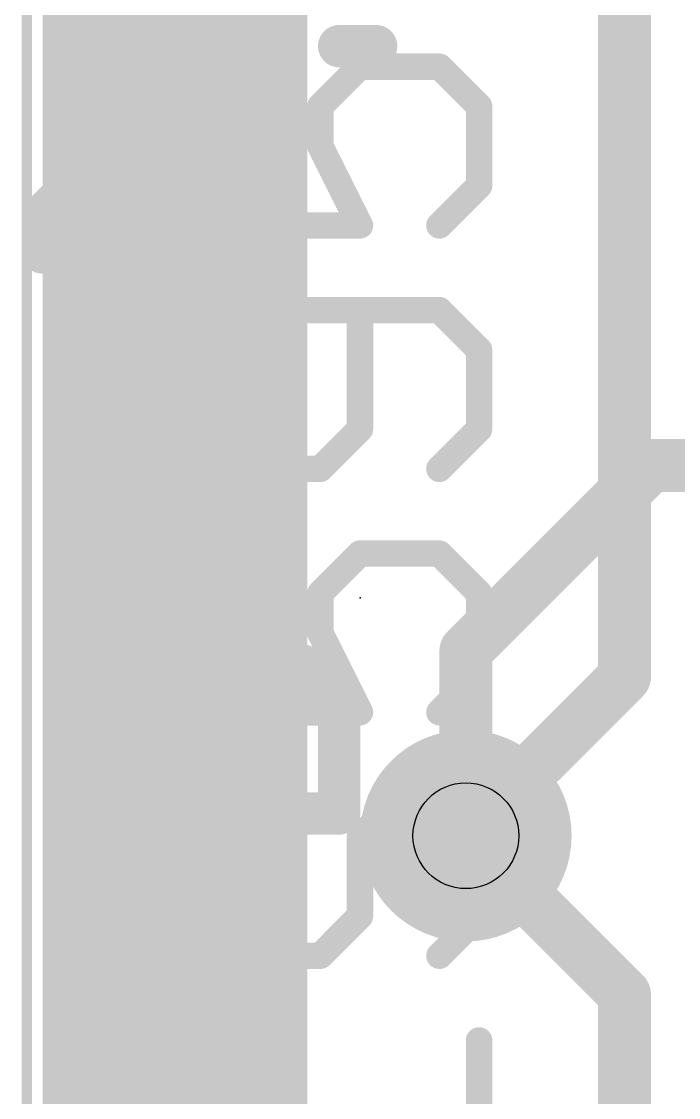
# Model space of a CAD drawing. Extents: x 0 to 108, y -13 to 32.
# Drawn here: x 11.07 to 14.23, y 12.84 to 18.01 of the extents above; entities that cross this region are included whole.
import ezdxf

# ---------------------------------------------------------------- set-up
doc = ezdxf.new("R2010")
doc.units = 0
for name, color, linetype in [('1', 12, 'CONTINUOUS'), ('16', 132, 'CONTINUOUS'), ('18', 110, 'CONTINUOUS'), ('21', 41, 'CONTINUOUS'), ('22', 40, 'CONTINUOUS'), ('23', 53, 'CONTINUOUS'), ('27', 253, 'CONTINUOUS'), ('44', 253, 'CONTINUOUS')]:
    doc.layers.add(name, color=color, linetype=linetype)

# ---------------------------------------------------------------- blocks, each defined once
blk = doc.blocks.new('ROUNDV')
at = {"const_width": 0.5}
blk.add_lwpolyline([(0, -0.25, 1), (0, 0.25, 1), (0, -0.25)], format="xyb", dxfattribs=at)

msp = doc.modelspace()

# ---------------------------------------------------------------- linework, layer by layer
at = {"layer": '1'}
for points, const_width in [([(11.811, 9.398), (11.811, 20.447)], 1.27), ([(13.208, 14.986), (14.097, 15.875)], 0.254), ([(14.097, 15.875), (15.7734, 15.875)], 0.254), ([(13.208, 14.097), (13.208, 14.986)], 0.254)]:
    msp.add_lwpolyline(points, dxfattribs=dict(at, const_width=const_width))
at = {"layer": '1', "const_width": 0.127}
for points in [[(14.097, 15.9385, 1), (14.097, 15.8115)], [(14.1419, 15.8301, 1), (14.0521, 15.9199)], [(13.2715, 14.986, 1), (13.1445, 14.986)], [(13.1631, 15.0309, 1), (13.2529, 14.9411)], [(13.1445, 14.097, 1), (13.2715, 14.097)]]:
    msp.add_lwpolyline(points, format="xyb", dxfattribs=at)
at = {"layer": '16', "const_width": 0.254}
for points in [[(11.43, 1.27), (11.43, 29.21)], [(13.97, 14.859), (13.97, 29.21)], [(13.208, 14.097), (13.97, 14.859)], [(13.97, 13.335), (13.208, 14.097)], [(13.97, 1.27), (13.97, 13.335)]]:
    msp.add_lwpolyline(points, dxfattribs=at)
at = {"layer": '16', "const_width": 0.127}
for points in [[(14.0149, 14.8141, 1), (13.9251, 14.9039)], [(13.9065, 14.859, 1), (14.0335, 14.859)], [(13.2529, 14.1419, 1), (13.1631, 14.0521)], [(13.1631, 14.1419, 1), (13.2529, 14.0521)], [(14.0335, 13.335, 1), (13.9065, 13.335)], [(13.9251, 13.2901, 1), (14.0149, 13.3799)]]:
    msp.add_lwpolyline(points, format="xyb", dxfattribs=at)
at = {"layer": '21', "const_width": 0.0508}
msp.add_lwpolyline([(11.0998, 20.32), (11.0998, 10.16)], dxfattribs=at)
at = {"layer": '22', "const_width": 0.2032}
for points in [[(11.5316, 17.7118), (11.5316, 18.0677)], [(12.2434, 17.8897), (11.5316, 17.8897)], [(12.2434, 17.7118), (12.2434, 17.8897)], [(12.7773, 17.8897), (12.5993, 17.8897)], [(11.1757, 17.0762), (11.3537, 17.2542)], [(11.3537, 17.2542), (12.2434, 17.2542)], [(11.5316, 16.7203), (11.5316, 17.2542)], [(12.2434, 17.2542), (12.2434, 16.7203)], [(11.1757, 16.8983), (11.1757, 17.0762)], [(11.7096, 16.5424), (11.5316, 16.7203)], [(12.2434, 16.7203), (12.0655, 16.5424)], [(12.0655, 16.5424), (11.7096, 16.5424)], [(12.0655, 16.0848), (11.8875, 16.0848)], [(11.8875, 16.0848), (11.8875, 15.373)], [(12.2434, 15.9068), (12.0655, 16.0848)], [(11.5316, 15.9068), (11.5316, 15.5509)], [(12.2434, 15.5509), (12.2434, 15.9068)], [(11.5316, 15.5509), (11.7096, 15.373)], [(12.0655, 15.373), (12.2434, 15.5509)], [(11.7096, 15.373), (12.0655, 15.373)], [(11.8875, 14.5595), (11.5316, 14.9154)], [(12.0655, 14.9154), (11.8875, 14.7374)], [(12.4214, 14.9154), (12.0655, 14.9154)], [(12.5993, 14.7374), (12.4214, 14.9154)], [(11.8875, 14.7374), (11.8875, 14.2036)], [(12.5993, 14.2036), (12.5993, 14.7374)], [(11.5316, 14.2036), (12.5993, 14.2036)]]:
    msp.add_lwpolyline(points, dxfattribs=at)
at = {"layer": '22', "const_width": 0.1016}
for points in [[(11.5316, 17.9405, 1), (11.5316, 17.8389)], [(12.2942, 17.8897, 1), (12.1926, 17.8897)], [(12.2434, 17.8389, 1), (12.2434, 17.9405)], [(12.5993, 17.9405, 1), (12.5993, 17.8389)], [(12.7773, 17.8389, 1), (12.7773, 17.9405)], [(11.4808, 17.7118, 1), (11.5824, 17.7118)], [(12.1926, 17.7118, 1), (12.2942, 17.7118)], [(11.3537, 17.305, 1), (11.3537, 17.2034)], [(11.3896, 17.2183, 1), (11.3177, 17.2901)], [(11.5824, 17.2542, 1), (11.4808, 17.2542)], [(12.2942, 17.2542, 1), (12.1926, 17.2542)], [(12.2434, 17.2034, 1), (12.2434, 17.305)], [(11.2265, 17.0762, 1), (11.1249, 17.0762)], [(11.1398, 17.1122, 1), (11.2116, 17.0403)], [(11.1249, 16.8983, 1), (11.2265, 16.8983)], [(11.5675, 16.7562, 1), (11.4957, 16.6844)], [(12.2793, 16.6844, 1), (12.2075, 16.7562)], [(11.4808, 16.7203, 1), (11.5824, 16.7203)], [(12.1926, 16.7203, 1), (12.2942, 16.7203)], [(11.7096, 16.5932, 1), (11.7096, 16.4916)], [(12.0655, 16.4916, 1), (12.0655, 16.5932)], [(11.6736, 16.5065, 1), (11.7455, 16.5783)], [(12.0295, 16.5783, 1), (12.1014, 16.5065)], [(11.8875, 16.1356, 1), (11.8875, 16.034)], [(11.9383, 16.0848, 1), (11.8367, 16.0848)], [(12.1014, 16.1207, 1), (12.0295, 16.0489)], [(12.0655, 16.034, 1), (12.0655, 16.1356)], [(11.5824, 15.9068, 1), (11.4808, 15.9068)], [(12.2942, 15.9068, 1), (12.1926, 15.9068)], [(12.2075, 15.8709, 1), (12.2793, 15.9428)], [(11.5675, 15.5868, 1), (11.4957, 15.515)], [(12.2793, 15.515, 1), (12.2075, 15.5868)], [(11.4808, 15.5509, 1), (11.5824, 15.5509)], [(12.1926, 15.5509, 1), (12.2942, 15.5509)], [(11.7096, 15.4238, 1), (11.7096, 15.3222)], [(11.6736, 15.3371, 1), (11.7455, 15.4089)], [(12.0295, 15.4089, 1), (12.1014, 15.3371)], [(12.0655, 15.3222, 1), (12.0655, 15.4238)], [(11.8367, 15.373, 1), (11.9383, 15.373)], [(11.5675, 14.9513, 1), (11.4957, 14.8795)], [(12.0655, 14.9662, 1), (12.0655, 14.8646)], [(12.1014, 14.8795, 1), (12.0295, 14.9513)], [(12.4573, 14.9513, 1), (12.3854, 14.8795)], [(12.4214, 14.8646, 1), (12.4214, 14.9662)], [(11.9383, 14.7374, 1), (11.8367, 14.7374)], [(12.6501, 14.7374, 1), (12.5485, 14.7374)], [(11.8516, 14.7734, 1), (11.9234, 14.7015)], [(12.5634, 14.7015, 1), (12.6352, 14.7734)], [(11.8516, 14.5236, 1), (11.9234, 14.5954)], [(11.5316, 14.2544, 1), (11.5316, 14.1528)], [(12.5993, 14.1528, 1), (12.5993, 14.2544)], [(11.8367, 14.2036, 1), (11.9383, 14.2036)], [(12.5485, 14.2036, 1), (12.6501, 14.2036)]]:
    msp.add_lwpolyline(points, format="xyb", dxfattribs=at)
at = {"layer": '23'}
msp.add_point((12.7, 15.24), dxfattribs=at)
at = {"layer": '27', "const_width": 0.127}
for points in [[(12.1275, 17.7913), (12.1275, 17.0287)], [(12.5089, 17.6007), (12.6995, 17.7913)], [(12.6995, 17.7913), (13.0808, 17.7913)], [(13.0808, 17.7913), (13.2715, 17.6007)], [(12.5089, 17.41), (12.5089, 17.6007)], [(13.2715, 17.6007), (13.2715, 17.2194)], [(12.6995, 17.0287), (12.5089, 17.41)], [(13.2715, 17.2194), (13.0808, 17.0287)], [(12.1275, 17.0287), (12.6995, 17.0287)], [(12.3182, 16.6219), (12.1275, 16.4313)], [(13.0808, 16.6219), (12.3182, 16.6219)], [(12.6995, 16.05), (12.6995, 16.6219)], [(13.2715, 16.4313), (13.0808, 16.6219)], [(12.1275, 16.4313), (12.1275, 16.05)], [(13.2715, 16.05), (13.2715, 16.4313)], [(12.1275, 16.05), (12.3182, 15.8593)], [(12.5089, 15.8593), (12.6995, 16.05)], [(13.0808, 15.8593), (13.2715, 16.05)], [(12.3182, 15.8593), (12.5089, 15.8593)], [(12.1275, 15.4525), (12.1275, 14.6899)], [(12.5089, 15.2619), (12.6995, 15.4525)], [(12.6995, 15.4525), (13.0808, 15.4525)], [(13.0808, 15.4525), (13.2715, 15.2619)], [(12.5089, 15.0712), (12.5089, 15.2619)], [(13.2715, 15.2619), (13.2715, 14.8806)], [(12.6995, 14.6899), (12.5089, 15.0712)], [(13.2715, 14.8806), (13.0808, 14.6899)], [(12.1275, 14.6899), (12.6995, 14.6899)], [(12.3182, 14.2831), (12.1275, 14.0925)], [(12.6995, 14.0925), (12.8902, 14.2831)], [(12.8902, 14.2831), (13.0808, 14.2831)], [(13.0808, 14.2831), (13.2715, 14.0925)], [(12.1275, 14.0925), (12.1275, 13.7112)], [(12.6995, 13.7112), (12.6995, 14.0925)], [(13.2715, 14.0925), (13.2715, 13.7112)], [(12.1275, 13.7112), (12.3182, 13.5205)], [(12.5089, 13.5205), (12.6995, 13.7112)], [(13.2715, 13.7112), (13.0808, 13.5205)], [(12.3182, 13.5205), (12.5089, 13.5205)], [(13.2715, 12.3511), (13.2715, 13.1138)]]:
    msp.add_lwpolyline(points, dxfattribs=at)
at = {"layer": '27', "const_width": 0.0635}
for points in [[(12.1593, 17.7913, 1), (12.0958, 17.7913)], [(12.6995, 17.8231, 1), (12.6995, 17.7596)], [(12.722, 17.7689, 1), (12.6771, 17.8138)], [(13.1033, 17.8138, 1), (13.0584, 17.7689)], [(13.0808, 17.7596, 1), (13.0808, 17.8231)], [(12.5406, 17.6007, 1), (12.4771, 17.6007)], [(12.4864, 17.6231, 1), (12.5313, 17.5782)], [(13.3033, 17.6007, 1), (13.2398, 17.6007)], [(13.249, 17.5782, 1), (13.294, 17.6231)], [(12.5372, 17.4242, 1), (12.4805, 17.3958)], [(12.4771, 17.41, 1), (12.5406, 17.41)], [(13.294, 17.1969, 1), (13.249, 17.2418)], [(13.2398, 17.2194, 1), (13.3033, 17.2194)], [(12.1275, 17.0604, 1), (12.1275, 16.9969)], [(12.0958, 17.0287, 1), (12.1593, 17.0287)], [(12.6711, 17.0145, 1), (12.7279, 17.0429)], [(12.6995, 16.9969, 1), (12.6995, 17.0604)], [(13.0584, 17.0511, 1), (13.1033, 17.0062)], [(12.3182, 16.6537, 1), (12.3182, 16.5902)], [(12.3406, 16.5995, 1), (12.2957, 16.6444)], [(12.7313, 16.6219, 1), (12.6678, 16.6219)], [(13.1033, 16.6444, 1), (13.0584, 16.5995)], [(13.0808, 16.5902, 1), (13.0808, 16.6537)], [(12.1593, 16.4313, 1), (12.0958, 16.4313)], [(13.3033, 16.4313, 1), (13.2398, 16.4313)], [(12.1051, 16.4537, 1), (12.15, 16.4088)], [(13.249, 16.4088, 1), (13.294, 16.4537)], [(12.0958, 16.05, 1), (12.1593, 16.05)], [(12.15, 16.0724, 1), (12.1051, 16.0275)], [(12.6678, 16.05, 1), (12.7313, 16.05)], [(12.722, 16.0275, 1), (12.6771, 16.0724)], [(13.2398, 16.05, 1), (13.3033, 16.05)], [(13.294, 16.0275, 1), (13.249, 16.0724)], [(12.3182, 15.891, 1), (12.3182, 15.8275)], [(12.5089, 15.8275, 1), (12.5089, 15.891)], [(12.2957, 15.8368, 1), (12.3406, 15.8817)], [(12.4864, 15.8817, 1), (12.5313, 15.8368)], [(13.0584, 15.8817, 1), (13.1033, 15.8368)], [(12.1593, 15.4525, 1), (12.0958, 15.4525)], [(12.6995, 15.4843, 1), (12.6995, 15.4208)], [(12.722, 15.4301, 1), (12.6771, 15.475)], [(13.1033, 15.475, 1), (13.0584, 15.4301)], [(13.0808, 15.4208, 1), (13.0808, 15.4843)], [(12.5406, 15.2619, 1), (12.4771, 15.2619)], [(12.4864, 15.2843, 1), (12.5313, 15.2394)], [(13.3033, 15.2619, 1), (13.2398, 15.2619)], [(13.249, 15.2394, 1), (13.294, 15.2843)], [(12.4771, 15.0712, 1), (12.5406, 15.0712)], [(12.5372, 15.0854, 1), (12.4805, 15.057)], [(13.294, 14.8581, 1), (13.249, 14.903)], [(13.2398, 14.8806, 1), (13.3033, 14.8806)], [(12.1275, 14.7216, 1), (12.1275, 14.6581)], [(12.6711, 14.6757, 1), (12.7279, 14.7041)], [(12.6995, 14.6581, 1), (12.6995, 14.7216)], [(13.0584, 14.7123, 1), (13.1033, 14.6674)], [(12.0958, 14.6899, 1), (12.1593, 14.6899)], [(12.3406, 14.2607, 1), (12.2957, 14.3056)], [(12.8902, 14.3149, 1), (12.8902, 14.2514)], [(12.9126, 14.2607, 1), (12.8677, 14.3056)], [(13.1033, 14.3056, 1), (13.0584, 14.2607)], [(13.0808, 14.2514, 1), (13.0808, 14.3149)], [(12.1593, 14.0925, 1), (12.0958, 14.0925)], [(12.1051, 14.1149, 1), (12.15, 14.07)], [(12.7313, 14.0925, 1), (12.6678, 14.0925)], [(12.6771, 14.1149, 1), (12.722, 14.07)], [(13.3033, 14.0925, 1), (13.2398, 14.0925)], [(13.249, 14.07, 1), (13.294, 14.1149)], [(12.15, 13.7336, 1), (12.1051, 13.6887)], [(12.722, 13.6887, 1), (12.6771, 13.7336)], [(13.294, 13.6887, 1), (13.249, 13.7336)], [(12.0958, 13.7112, 1), (12.1593, 13.7112)], [(12.6678, 13.7112, 1), (12.7313, 13.7112)], [(13.2398, 13.7112, 1), (13.3033, 13.7112)], [(12.3182, 13.5522, 1), (12.3182, 13.4887)], [(12.2957, 13.498, 1), (12.3406, 13.5429)], [(12.4864, 13.5429, 1), (12.5313, 13.498)], [(12.5089, 13.4887, 1), (12.5089, 13.5522)], [(13.0584, 13.5429, 1), (13.1033, 13.498)], [(13.3033, 13.1138, 1), (13.2398, 13.1138)]]:
    msp.add_lwpolyline(points, format="xyb", dxfattribs=at)
at = {"layer": '44'}
msp.add_circle((13.208, 14.097), 0.254, dxfattribs=at)

# ---------------------------------------------------------------- block references
at = {"layer": '18', "xscale": 1.016, "yscale": 1.016}
msp.add_blockref('ROUNDV', (13.208, 14.097), dxfattribs=at)
msp.add_blockref('ROUNDV', (13.208, 14.097), dxfattribs=at)

doc.saveas('drawing.dxf')
